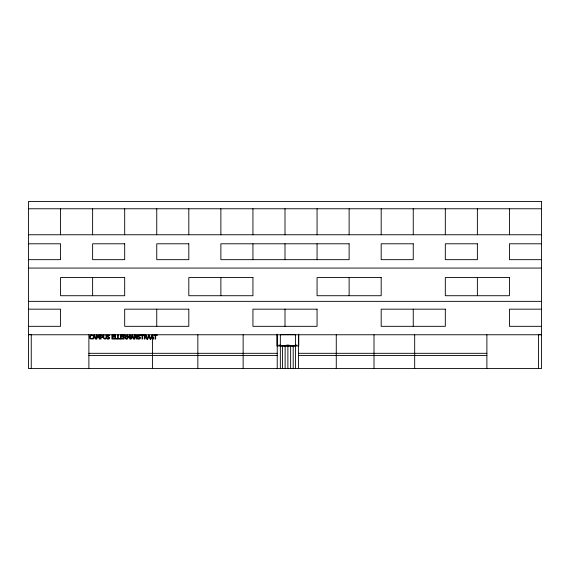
<?xml version="1.0" encoding="UTF-8"?>
<svg xmlns="http://www.w3.org/2000/svg" width="570" height="570" viewBox="0 0 570 570"><rect width="100%" height="100%" fill="white"/><g stroke="black" fill="none" stroke-linecap="round" stroke-linejoin="round"><path stroke-width="0.85" d="M147.231 339.05L148.578 335.075L149.226 335.075L150.565 339.05M150.516 339.05L151.855 335.075L152.504 335.075L153.85 339.05L153.287 339.05L152.931 337.939L151.406 337.939L151.05 339.05L150.01 339.05L149.646 337.939L148.129 337.939L147.765 339.05L146.661 339.05L145.4 337.469L144.801 337.469L144.801 339.05L144.267 339.05L144.267 335.075C145.899 334.17 147.887 336.435 145.934 337.319L147.352 339.05M28.5 208.77L541.5 208.77M28.5 234.762L541.5 234.762M28.5 243.789L60.562 243.789L60.562 259.663L28.5 259.663M541.5 243.789L509.438 243.789L509.438 259.663L541.5 259.663M28.5 268.071L541.5 268.071M28.5 301.352L541.5 301.352M28.5 309.168L60.562 309.168L60.562 326.325L28.5 326.325M541.5 309.168L509.438 309.168L509.438 326.325L541.5 326.325M28.5 334.526L31.25 334.526M538.522 334.64L541.5 334.64M28.5 334.761L541.5 334.761M278.652 345.156L280.347 345.156M286.503 345.156L289.261 345.156M295.417 345.156L297.113 345.156M280.347 345.933L295.417 345.933M88.884 353.315L277.227 353.315M298.545 353.315L486.887 353.315M88.884 355.516L277.227 355.516M298.545 355.516L486.887 355.516M538.522 334.341L538.522 368.562M509.438 208.77L509.438 234.762M486.887 334.761L486.887 368.562M477.375 208.77L477.375 234.762M477.375 277.547L477.375 295.723M445.312 208.77L445.312 234.762M414.682 334.761L414.682 368.562M413.25 208.77L413.25 234.762M413.25 309.168L413.25 326.325M381.188 208.77L381.188 234.762M374.005 334.761L374.005 368.562M349.125 208.77L349.125 234.762M349.125 277.547L349.125 295.723M336.272 334.761L336.272 368.562M317.062 208.77L317.062 234.762M317.062 243.789L317.062 259.663M298.751 334.241L298.751 345.99L277.02 345.99L277.02 334.241M298.545 334.241L298.545 368.562M295.417 368.562L295.417 334.64L280.347 334.64L280.347 368.562M293.215 345.99L293.215 368.562M290.643 345.99L290.643 368.562M287.886 345.156L287.886 368.562M285.128 345.99L285.128 368.562M285 208.77L285 234.762M285 243.789L285 259.663M285 309.168L285 326.325M282.556 345.99L282.556 368.562M277.227 334.241L277.227 368.562M252.938 208.77L252.938 234.762M252.938 243.789L252.938 259.663M243.141 334.761L243.141 368.562M220.875 208.77L220.875 234.762M220.875 277.547L220.875 295.723M197.847 334.761L197.847 368.562M188.812 208.77L188.812 234.762M156.75 208.77L156.75 234.762M156.75 309.168L156.75 326.325M152.539 334.761L152.539 368.562M124.688 208.77L124.688 234.762M92.625 208.77L92.625 234.762M92.625 277.547L92.625 295.723M88.884 334.761L88.884 368.562M60.562 208.77L60.562 234.762M31.25 334.326L31.25 368.562M106.391 337.554C105.828 341.352 101.631 337.597 103.512 335.075L104.046 335.075C102.279 339.72 107.623 339.72 105.863 335.075L106.391 335.075L106.391 337.554M90.117 336.699C89.348 339.649 95.062 337.932 90.951 339.093C88.136 338.416 89.967 333.507 92.561 335.338C92.874 336.571 89.975 334.44 90.117 336.699M103.056 336.272L102.486 337.333L101.075 337.568L101.075 339.05L100.548 339.05L100.548 335.075L102.379 335.21L103.056 336.272M107.003 335.908L107.238 336.856L109.105 338.003L108.222 338.666L106.989 338.153L106.953 338.815C108.635 340.347 111.1 337.283 108.464 336.806C105.856 335.573 109.803 335.851 109.504 335.26L107.787 335.082A1.268 1.268 0 0 0 107.196 335.502L107.003 335.908M137.883 335.908L138.118 336.856L139.985 338.003L139.101 338.666L137.869 338.153L137.833 338.815C139.508 340.347 141.98 337.283 139.344 336.806C136.736 335.573 140.683 335.851 140.384 335.26L138.667 335.082A1.268 1.268 0 0 0 138.068 335.502L137.883 335.908M125.977 336.15L125.151 337.319L126.569 339.05L125.885 339.05L124.623 337.469L124.018 337.469L124.018 339.05L123.49 339.05L123.49 335.075L125.314 335.174L125.977 336.15M125.421 336.193L125.058 336.927L124.018 337.027L124.018 335.531L125.172 335.666L125.421 336.193M146.205 336.193L145.842 336.927L144.801 337.027L144.801 335.531L145.956 335.666L146.205 336.193M102.507 336.286L102.137 336.991L101.075 337.119L101.075 335.531L102.222 335.68L102.507 336.286M93.516 337.939L93.159 339.05L92.625 339.05L93.965 335.075L94.613 335.075L95.96 339.05L95.397 339.05L95.04 337.939L93.516 337.939M131.563 337.939L131.2 339.05L130.665 339.05L132.005 335.075L132.66 335.075L134 339.05L133.444 339.05L133.081 337.939L131.563 337.939M94.278 335.616L93.665 337.49L94.891 337.49L94.278 335.616M132.318 335.616L131.706 337.49L132.931 337.49L132.318 335.616M148.884 335.616L148.278 337.49L149.504 337.49L148.884 335.616M152.169 335.616L151.556 337.49L152.781 337.49L152.169 335.616M99.009 335.075L98.047 337.29L97.057 335.075L96.337 335.075L96.337 339.05L96.829 339.05L96.829 335.623L97.855 337.953L99.216 335.623L99.216 339.05L99.743 339.05L99.743 335.075L99.009 335.075M129.554 335.075L128.599 337.29L127.602 335.075L126.882 335.075L126.882 339.05L127.374 339.05L127.374 335.623L128.407 337.953L129.761 335.623L129.761 339.05L130.288 339.05L130.288 335.075L129.554 335.075M541.5 201.438L28.5 201.438L28.5 368.562L541.5 368.562L541.5 201.438M124.688 243.789L92.625 243.789L92.625 259.663L124.688 259.663L124.688 243.789M188.812 243.789L156.75 243.789L156.75 259.663L188.812 259.663L188.812 243.789M349.125 243.789L220.875 243.789L220.875 259.663L349.125 259.663L349.125 243.789M413.25 243.789L381.188 243.789L381.188 259.663L413.25 259.663L413.25 243.789M477.375 243.789L445.312 243.789L445.312 259.663L477.375 259.663L477.375 243.789M124.688 277.547L60.562 277.547L60.562 295.723L124.688 295.723L124.688 277.547M252.938 277.547L188.812 277.547L188.812 295.723L252.938 295.723L252.938 277.547M381.188 277.547L317.062 277.547L317.062 295.723L381.188 295.723L381.188 277.547M509.438 277.547L445.312 277.547L445.312 295.723L509.438 295.723L509.438 277.547M188.812 309.168L124.688 309.168L124.688 326.325L188.812 326.325L188.812 309.168M317.062 309.168L252.938 309.168L252.938 326.325L317.062 326.325L317.062 309.168M445.312 309.168L381.188 309.168L381.188 326.325L445.312 326.325L445.312 309.168M114.392 335.075L111.905 335.075L111.905 339.05L114.392 339.05L114.392 338.58L112.433 338.58L112.433 337.105L114.264 337.105L114.264 336.635L112.433 336.635L112.433 335.545L114.392 335.545L114.392 335.075M115.503 335.075L114.976 335.075L114.976 339.05L117.278 339.05L117.278 338.58L115.503 338.58L115.503 335.075M118.225 335.075L117.698 335.075L117.698 339.05L119.999 339.05L119.999 338.58L118.225 338.58L118.225 335.075M122.906 335.075L120.42 335.075L120.42 339.05L122.906 339.05L122.906 338.58L120.947 338.58L120.947 337.105L122.771 337.105L122.771 336.635L120.947 336.635L120.947 335.545L122.906 335.545L122.906 335.075M135.126 335.075L134.377 335.075L134.377 339.05L134.869 339.05L134.869 335.623L136.629 339.05L137.22 339.05L137.22 335.075L136.729 335.075L136.729 338.224L135.126 335.075M143.868 335.075L140.669 335.075L140.669 335.545L142.001 335.545L142.001 339.05L142.536 339.05L142.536 335.545L143.868 335.545L143.868 335.075M157.021 335.075L153.815 335.075L153.815 335.545L155.154 335.545L155.154 339.05L155.681 339.05L155.681 335.545L157.021 335.545L157.021 335.075"/></g></svg>
